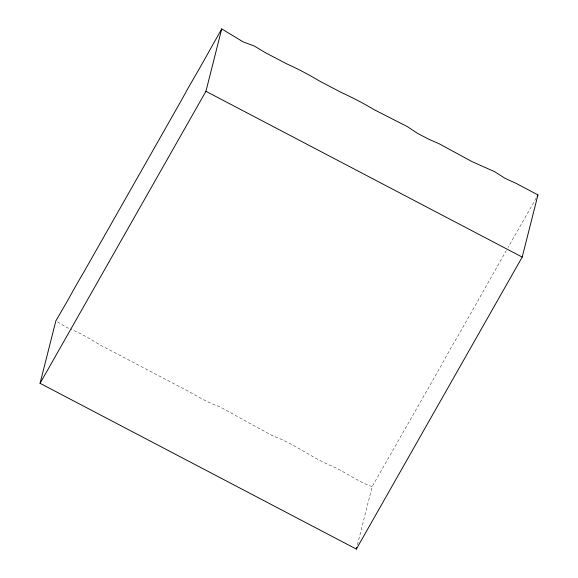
<?xml version="1.0" encoding="UTF-8"?>
<svg xmlns="http://www.w3.org/2000/svg" width="578" height="578" viewBox="0 0 578 578"><rect width="100%" height="100%" fill="white"/><g stroke="black" fill="none" stroke-linecap="round" stroke-linejoin="round"><path stroke-width="0.43" stroke-dasharray="2.89 2.17" d="M357.435 544.765L372.138 486.669L440.566 366.647A86.642 7.789 -62.3 0 1 457.725 336.439L506.292 250.563M536.261 197.958L508.048 247.463M372.138 486.669C356.583 481.142 343.635 470.528 328.311 464.611C309.584 456.121 293.133 443.268 273.719 436.267C255.454 426.665 237.529 416.514 219.467 406.58C207.755 402.729 197.3 396.14 186.528 390.295L99.279 344.56A68.681 24.059 29.6 0 0 70.509 329.055M57.403 321.78L66.564 327.415A68.681 24.059 29.6 0 1 69.714 328.716"/><path stroke-width="0.87" d="M40.063 383.315L55.871 320.841L67.099 301.557A119.263 10.722 -62.3 0 1 84.258 271.349L181.485 100.167A107.349 9.653 -62.3 0 1 198.644 69.96L221.721 28.9L243.143 41.876L254.428 46.096L265.15 52.555L286.963 63.985A111.2 38.95 29.6 0 1 319.677 81.137L341.49 92.567A119.14 41.732 29.6 0 1 374.212 109.719L407.035 126.452L417.627 133.395L428.536 139.11L439.641 144.016L472.219 161.724L494.436 171.579L505.078 178.32L516.147 183.414L537.937 194.923L522.209 257.087L356.337 549.1L40.063 383.315L205.934 91.31L221.721 28.9M356.337 549.1L356.778 547.366M537.099 196.441L537.937 194.923M205.934 91.31L522.209 257.087"/></g></svg>
